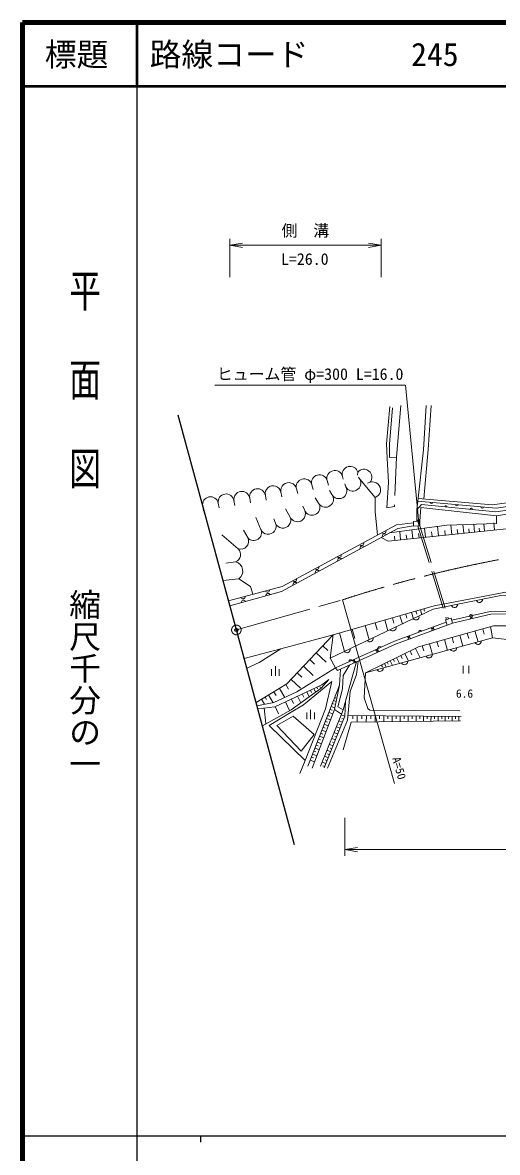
# Model space of a CAD drawing. Units: millimetres, scale not verified. Extents: x 40000 to 680000, y 20000 to 380000.
# Drawn here: x 40000 to 114731, y 202409 to 380000 of the extents above; entities that cross this region are included whole.
import ezdxf
from ezdxf.enums import TextEntityAlignment as Align

# ---------------------------------------------------------------- set-up
doc = ezdxf.new("R2010")
doc.units = ezdxf.units.MM
doc.header["$LTSCALE"] = 1000
doc.header["$PDMODE"] = 32
doc.header["$PDSIZE"] = 500
doc.linetypes.add('CHAIN', pattern=[18.5, 12, -1.5, 3.5, -1.5])
doc.linetypes.add('DASHED', pattern=[7.5, 6, -1.5])
for name, color, linetype, lineweight in [('M-BGD-RSTR', 5, 'Continuous', 25), ('M-BMK', 2, 'CHAIN', 13), ('M-STR-HTXT', 7, 'Continuous', 13), ('M-TTL', 2, 'Continuous', 140), ('M-TTL-BAND', 7, 'Continuous', 25), ('M-TTL-LINE', 7, 'Continuous', 50), ('M-WORK', 1, 'Continuous', 13)]:
    doc.layers.add(name, color=color, linetype=linetype, lineweight=lineweight)
doc.layers.add('M-OTRS', color=6, linetype='Continuous')
doc.layers.add('M-TTL-TXT', color=7, linetype='Continuous')
doc.styles.add('@ＭＳ ゴシック', font='')
doc.styles.add('ＭＳ ゴシック', font='')
doc.styles.get('@ＭＳ ゴシック').set_extended_font_data('@MS Gothic')
doc.styles.get('ＭＳ ゴシック').set_extended_font_data('MS Gothic')

# ---------------------------------------------------------------- blocks, each defined once
blk = doc.blocks.new('open_arrow')
at = {"color": 0, "linetype": 'Continuous', "lineweight": -2}
blk.add_lwpolyline([(7.5, 1.25), (0, 0), (7.5, -1.25)], dxfattribs=at)

msp = doc.modelspace()

# ---------------------------------------------------------------- linework, layer by layer
at = {"layer": 'M-BGD-RSTR'}
for p, q in [((73644, 284531), (64470, 318307)), ((82818, 250755), (73644, 284531))]:
    msp.add_line(p, q, dxfattribs=at)
at = {"layer": 'M-BMK'}
msp.add_line((73644, 284531), (90369, 289272), dxfattribs=at)
msp.add_circle((73644, 284531), 750, dxfattribs=at)
msp.add_arc((152298, 99102), 200000, 100.77938, 108.03767, dxfattribs=at)
at = {"layer": 'M-OTRS'}
msp.add_point((73644, 284531), dxfattribs=at)
at = {"layer": 'M-STR-HTXT'}
for p, q in [((72615, 340000), (72615, 346000)), ((72615, 345000), (96443, 345000)), ((96443, 340000), (96443, 346000)), ((90369, 289272), (98551, 260413)), ((90696, 255000), (90696, 249000)), ((90696, 250000), (166433, 250000))]:
    msp.add_line(p, q, dxfattribs=at)
msp.add_lwpolyline([(102407, 300870), (100255, 323003), (70255, 323003)], dxfattribs=at)
at = {"layer": 'M-TTL'}
for p, q in [((40000, 380000), (40000, 20000)), ((680000, 380000), (40000, 380000))]:
    msp.add_line(p, q, dxfattribs=at)
at = {"layer": 'M-TTL-BAND'}
for p, q in [((58000, 370000), (58000, 20000)), ((40000, 205000), (579000, 205000)), ((68000, 205000), (68000, 204000))]:
    msp.add_line(p, q, dxfattribs=at)
at = {"layer": 'M-TTL-LINE'}
for p, q in [((58000, 380000), (58000, 370000)), ((40000, 370000), (680000, 370000))]:
    msp.add_line(p, q, dxfattribs=at)
at = {"layer": 'M-WORK'}
for p, q in [((92759, 309321), (92712, 308870)), ((85522, 307349), (85720, 306626)), ((87935, 308007), (88132, 307283)), ((90347, 308664), (90462, 308241)), ((90877, 307014), (90692, 307512)), ((93072, 308211), (92891, 308542)), ((95477, 305375), (93072, 308211)), ((94706, 307753), (94290, 307618)), ((78213, 305684), (78339, 304945)), ((80662, 306188), (80813, 305454)), ((83110, 306692), (83307, 305969)), ((88682, 305817), (88323, 306476)), ((68345, 303971), (68488, 303235)), ((70799, 304450), (70921, 303710)), ((73265, 304856), (73387, 304116)), ((75749, 305263), (75875, 304523)), ((84397, 303300), (84090, 303984)), ((86678, 304323), (86068, 305278)), ((77509, 300332), (76733, 302182)), ((79813, 301304), (79521, 301995)), ((82116, 302277), (81400, 303589)), ((75481, 298955), (74750, 300208)), ((101406, 298895), (101263, 300260)), ((102519, 301609), (101532, 301590)), ((101532, 301590), (101546, 300854)), ((101546, 300854), (102533, 300872)), ((102533, 300872), (102519, 301609)), ((103397, 299104), (103248, 300527)), ((105472, 299322), (105317, 300804)), ((106509, 299431), (106432, 300172)), ((107547, 299540), (107391, 301022)), ((108490, 299639), (108419, 300312)), ((109432, 299738), (109291, 301084)), ((110289, 299827), (110225, 300440)), ((111146, 299917), (111018, 301142)), ((111925, 299999), (111867, 300556)), ((112704, 300081), (112588, 301194)), ((114273, 300245), (114156, 301366)), ((73941, 297280), (71362, 299461)), ((98579, 298599), (98510, 299253)), ((99495, 298695), (99358, 300004)), ((100450, 298795), (100379, 299477)), ((102401, 299000), (102327, 299711)), ((104435, 299213), (104357, 299954)), ((73528, 295229), (71964, 295041)), ((104795, 288311), (116592, 290594)), ((88901, 283788), (104795, 288311)), ((103146, 287842), (103255, 287461)), ((97020, 286099), (97503, 284401)), ((98209, 286437), (98450, 285588)), ((99397, 286775), (99767, 285475)), ((100308, 287034), (100493, 286384)), ((101218, 287293), (101501, 286298)), ((101915, 287492), (102057, 286994)), ((102612, 287690), (102829, 286927)), ((107432, 286382), (106549, 286104)), ((106549, 286104), (106802, 285303)), ((107684, 285581), (107432, 286382)), ((91889, 284639), (92301, 283191)), ((93916, 285216), (94547, 282998)), ((95468, 285657), (95783, 284549)), ((102326, 281888), (114100, 285195)), ((106802, 285303), (107684, 285581)), ((111198, 284379), (111685, 282644)), ((112413, 284721), (112656, 283853)), ((113627, 285062), (113971, 283271)), ((114100, 285195), (120292, 285195)), ((80668, 281584), (88901, 283788)), ((81588, 276054), (88901, 283788)), ((88901, 283788), (88390, 280077)), ((89862, 284062), (90686, 281167)), ((105217, 282700), (105455, 281854)), ((106401, 283032), (106880, 281326)), ((107595, 283368), (107835, 282515)), ((108789, 283703), (109273, 281982)), ((109994, 284041), (110235, 283181)), ((74865, 280037), (80668, 281584)), ((80668, 281584), (77218, 279426)), ((86214, 280947), (87783, 279464)), ((87252, 282045), (88037, 281303)), ((93992, 277791), (102326, 281888)), ((100165, 280825), (100746, 279644)), ((100992, 281232), (101283, 280641)), ((101820, 281638), (102556, 280140)), ((102908, 282051), (103134, 281247)), ((104033, 282367), (104508, 280676)), ((77218, 279426), (75277, 278520)), ((79795, 277327), (79795, 278827)), ((84201, 278818), (85722, 277380)), ((85208, 279882), (85968, 279164)), ((88390, 280077), (89252, 278579)), ((91468, 279003), (90475, 277370)), ((91507, 275801), (92557, 279504)), ((92830, 279630), (92555, 277521)), ((96485, 279016), (96624, 278735)), ((96934, 279237), (97211, 278674)), ((97383, 279458), (97521, 279176)), ((97831, 279678), (98193, 278943)), ((98346, 279931), (98527, 279564)), ((98860, 280184), (99318, 279252)), ((99513, 280505), (99742, 280039)), ((109324, 278896), (109324, 277696)), ((110224, 277696), (110224, 278896)), ((79195, 277327), (79195, 278377)), ((80395, 277327), (80395, 278377)), ((89252, 278579), (83183, 274813)), ((83226, 277786), (83963, 277089)), ((89252, 278579), (89574, 278132)), ((89889, 275869), (90038, 278345)), ((90475, 277370), (90334, 275259)), ((92555, 277521), (91546, 274867)), ((93758, 273882), (93992, 277791)), ((76744, 273120), (81588, 276054)), ((79690, 272446), (87096, 275909)), ((80420, 275346), (81282, 273923)), ((81416, 275950), (81847, 275238)), ((82250, 276754), (83724, 275361)), ((87013, 275398), (82280, 272000)), ((84227, 272742), (88667, 276432)), ((84917, 263133), (89889, 275869)), ((85847, 275325), (86115, 274754)), ((86300, 275537), (86434, 275251)), ((86753, 275749), (86941, 275347)), ((88180, 276722), (87013, 275398)), ((87096, 275909), (88180, 276722)), ((88667, 276432), (87682, 272147)), ((89091, 272022), (89889, 275869)), ((90444, 271975), (91507, 275801)), ((77599, 273638), (78082, 272841)), ((78157, 273975), (78398, 273577)), ((78714, 274313), (79452, 273095)), ((83183, 274813), (79555, 273114)), ((79567, 274830), (79936, 274221)), ((82324, 273678), (82647, 272987)), ((83291, 274130), (83782, 273079)), ((84026, 274474), (84272, 273948)), ((84762, 274818), (85124, 274043)), ((85305, 275072), (85486, 274684)), ((89117, 273891), (89324, 273811)), ((90334, 275259), (89631, 272445)), ((91546, 274867), (91140, 270364)), ((94336, 272177), (93758, 273882)), ((79555, 273114), (76880, 272618)), ((77005, 272157), (79690, 272446)), ((82280, 272000), (77740, 269452)), ((77999, 272264), (78270, 269749)), ((79754, 272476), (80289, 271330)), ((81357, 273226), (82003, 271845)), ((82272, 271600), (84227, 272742)), ((87682, 272147), (84461, 264001)), ((85330, 270490), (85330, 271990)), ((85597, 262828), (89091, 272022)), ((88389, 272028), (88698, 271908)), ((88571, 272494), (89143, 272271)), ((88753, 272960), (89039, 272848)), ((88935, 273426), (89349, 273264)), ((90204, 271319), (89091, 272022)), ((89631, 272445), (90444, 271975)), ((90444, 271975), (90204, 271319)), ((90801, 273259), (90718, 271005)), ((94641, 271927), (94336, 272177)), ((108831, 271810), (94641, 271927)), ((78801, 269489), (82272, 271600)), ((79993, 269538), (82585, 270983)), ((82585, 270983), (85879, 268099)), ((84730, 270490), (84730, 271540)), ((85930, 270490), (85930, 271540)), ((86902, 263124), (90204, 271319)), ((90718, 271005), (87481, 262843)), ((87662, 270165), (87979, 270041)), ((87844, 270631), (88470, 270387)), ((91140, 270364), (88012, 262811)), ((88026, 271097), (88339, 270975)), ((88208, 271563), (88825, 271321)), ((90331, 270031), (89774, 270252)), ((90700, 270961), (90148, 271180)), ((90516, 270496), (90240, 270605)), ((91703, 270035), (90460, 265696)), ((91204, 271072), (109012, 270950)), ((108918, 270223), (91703, 270035)), ((91968, 271067), (91964, 270559)), ((92679, 271062), (92672, 270046)), ((93390, 271057), (93387, 270549)), ((94102, 271052), (94095, 270061)), ((94795, 271047), (94792, 270552)), ((95489, 271043), (95482, 270076)), ((96165, 271038), (96162, 270555)), ((96842, 271033), (96835, 270091)), ((97501, 271029), (97498, 270558)), ((98161, 271024), (98154, 270106)), ((98804, 271020), (98801, 270561)), ((99447, 271016), (99441, 270120)), ((100074, 271011), (100071, 270563)), ((100701, 271007), (100695, 270133)), ((101313, 271003), (101310, 270566)), ((101925, 270999), (101919, 270147)), ((102521, 270994), (102518, 270569)), ((103117, 270990), (103112, 270160)), ((103699, 270986), (103696, 270571)), ((104280, 270982), (104275, 270172)), ((104848, 270979), (104845, 270573)), ((105415, 270975), (105409, 270185)), ((105968, 270971), (105965, 270576)), ((106521, 270967), (106515, 270197)), ((107060, 270963), (107057, 270578)), ((107599, 270960), (107594, 270208)), ((108125, 270956), (108122, 270580)), ((108651, 270952), (108646, 270220)), ((84461, 264001), (78801, 269489)), ((83843, 265500), (79993, 269538)), ((86935, 268302), (87260, 268175)), ((87116, 268768), (87759, 268517)), ((87298, 269234), (87620, 269108)), ((87480, 269699), (88114, 269452)), ((89594, 268172), (89027, 268397)), ((89963, 269101), (89401, 269324)), ((89779, 268637), (89497, 268748)), ((90147, 269566), (89869, 269677)), ((85879, 268099), (83843, 265500)), ((86207, 266438), (86540, 266307)), ((86389, 266905), (87048, 266648)), ((86571, 267371), (86901, 267242)), ((86753, 267836), (87404, 267582)), ((88857, 266313), (88279, 266542)), ((89226, 267242), (88653, 267469)), ((89041, 266778), (88755, 266891)), ((89410, 267707), (89126, 267820)), ((85655, 265023), (86331, 264759)), ((85839, 265497), (86177, 265365)), ((86024, 265970), (86692, 265709)), ((88120, 264454), (87532, 264687)), ((88488, 265383), (87906, 265614)), ((88304, 264918), (88013, 265034)), ((88673, 265848), (88384, 265962)), ((83633, 261953), (84461, 264001)), ((85280, 264065), (85965, 263797)), ((85467, 264544), (85810, 264410)), ((87751, 263524), (87158, 263759)), ((87567, 263059), (87270, 263177)), ((87935, 263989), (87642, 264105))]:
    msp.add_line(p, q, dxfattribs=at)
at = {"layer": 'M-WORK', "linetype": 'DASHED'}
for p, q in [((102221, 300866), (106742, 286167)), ((102533, 300872), (107029, 286255))]:
    msp.add_line(p, q, dxfattribs=at)
at = {"layer": 'M-WORK'}
for points in [[(98212, 319469), (97720, 313723), (97738, 311628), (98843, 311680), (99546, 319813)], [(102193, 304798), (103121, 312841), (103496, 319807)], [(104317, 319831), (103848, 312888), (103141, 305133)], [(97381, 311542), (97271, 313809), (97819, 319641)], [(102241, 305210), (113910, 304210), (123526, 305500), (142259, 305899)], [(95477, 305375), (95511, 303117), (95864, 299460)], [(102193, 304798), (102072, 303424), (102026, 301600)], [(234539, 284305), (144767, 300109), (141515, 304503), (131445, 304722), (123549, 304417), (114480, 303073), (102760, 304253), (102072, 303424)], [(102193, 304798), (114530, 303673), (123513, 304963), (131417, 305244), (141808, 305033), (144833, 300858), (234593, 284845)], [(102519, 301609), (102684, 303770), (114564, 302482), (123304, 303903), (136063, 304302), (141904, 303950)], [(97769, 299791), (106785, 301001), (114571, 301259), (114564, 302482)], [(72398, 289120), (80830, 291376), (98843, 301062), (101537, 301372)], [(101545, 300916), (99032, 300475), (80769, 290580), (72615, 288321)], [(96443, 299073), (97543, 298490), (123213, 301183), (136313, 301283), (144428, 300556)], [(71529, 292319), (74030, 292570), (75882, 291350), (76214, 290141)], [(88390, 280077), (104641, 287787), (115266, 289933), (120227, 290109), (142216, 287570)], [(107536, 286050), (113608, 287430), (170050, 287707), (229087, 277092)], [(228976, 276575), (170073, 287253), (113684, 286995), (107684, 285581)], [(89252, 278579), (98507, 282791), (106663, 285743)], [(106802, 285303), (98682, 282322), (89574, 278132)], [(93992, 277791), (113971, 283271), (122661, 282321)]]:
    msp.add_lwpolyline(points, dxfattribs=at)
at = {"layer": 'M-WORK', "linetype": 'DASHED'}
msp.add_lwpolyline([(98843, 311680), (98514, 303911), (97318, 303724), (97576, 307687), (97381, 311542)], dxfattribs=at)
at = {"layer": 'M-WORK'}
for centre, radius, start, end in [((89141, 308335), 1250, 15.2386, 195.2386), ((91553, 308992), 1250, 15.2386, 195.2386), ((93732, 308537), 1250, 321.15523, 141.15523), ((81886, 306440), 1250, 11.63497, 191.63497), ((84316, 307021), 1250, 15.2386, 195.2386), ((86728, 307678), 1250, 15.2386, 195.2386), ((91974, 307613), 1250, 208.61046, 28.61046), ((95092, 306564), 1250, 287.97681, 107.97681), ((69572, 304211), 1250, 11.0356, 191.0356), ((72032, 304653), 1250, 9.35438, 189.35438), ((74515, 305059), 1250, 9.35438, 189.35438), ((76981, 305473), 1250, 9.70242, 189.70242), ((79437, 305936), 1250, 11.63497, 191.63497), ((87680, 305070), 1250, 216.70922, 36.70922), ((89779, 306416), 1250, 208.61046, 28.61046), ((85537, 303811), 1250, 204.15261, 24.15261), ((104378, 304599), 200, 174.78593, 354.78593), ((106630, 303863), 200, 354.24778, 174.24778), ((108362, 304236), 200, 174.78593, 354.78593), ((112345, 303872), 200, 174.78593, 354.78593), ((80964, 301791), 1250, 202.89379, 22.89379), ((83256, 302788), 1250, 204.15261, 24.15261), ((110610, 303462), 200, 354.24778, 174.24778), ((76358, 299846), 1250, 225.427, 22.89379), ((78661, 300818), 1250, 202.89379, 22.89379), ((96857, 300056), 354, 217.06702, 19.47219), ((74329, 298469), 1250, 251.92468, 22.8932), ((96960, 299291), 354, 37.24666, 199.65184), ((73064, 296390), 1250, 291.78629, 45.427), ((93334, 298161), 354, 217.06702, 19.47219), ((93443, 297386), 354, 37.24666, 199.65184), ((73149, 293781), 1498, 306.03821, 75.32359), ((89811, 296267), 354, 217.06702, 19.47219), ((89926, 295480), 354, 37.24666, 199.65184), ((86288, 294372), 354, 217.06702, 19.47219), ((86409, 293575), 354, 37.24666, 199.65184), ((82765, 292478), 354, 217.06702, 19.47219), ((82892, 291669), 354, 37.24666, 199.65184), ((74668, 289783), 354, 203.7744, 6.17958), ((78532, 290817), 354, 203.7744, 6.17958), ((78634, 289932), 354, 24.28218, 186.68735), ((74779, 288864), 354, 24.28218, 186.68735), ((107971, 288574), 512, 204.09973, 358.73896), ((111892, 289366), 512, 204.09973, 358.73896), ((101888, 286606), 512, 218.05955, 12.69879), ((110585, 286685), 256, 25.48754, 180.12677), ((110572, 286740), 200, 192.80715, 12.80715), ((110684, 286288), 200, 13.2671, 193.2671), ((98274, 284891), 512, 218.05955, 12.69879), ((102604, 284214), 256, 32.57406, 187.21329), ((104466, 284947), 200, 199.89368, 19.89368), ((104619, 284502), 200, 20.15665, 200.15665), ((94660, 283177), 512, 218.05955, 12.69879), ((100704, 283586), 200, 199.89368, 19.89368), ((100864, 283123), 200, 20.15665, 200.15665), ((111667, 282756), 512, 208.01989, 2.65912), ((91046, 281462), 512, 218.05955, 12.69879), ((95700, 281514), 200, 204.47191, 24.47191), ((95945, 281063), 200, 24.70649, 204.70649), ((96179, 281670), 256, 37.15229, 191.79152), ((103952, 280640), 512, 208.01989, 2.65912), ((107809, 281698), 512, 208.01989, 2.65912), ((91628, 279598), 256, 37.15229, 191.79152), ((92060, 279857), 200, 204.47191, 24.47191), ((92311, 279391), 200, 24.70649, 204.70649), ((100094, 279581), 512, 208.01989, 2.65912), ((96237, 278523), 512, 208.01989, 2.65912)]:
    msp.add_arc(centre, radius, start, end, dxfattribs=at)

# ---------------------------------------------------------------- block references
at = {"layer": 'M-STR-HTXT', "xscale": 267, "yscale": 267}
for p in [(72615, 345000), (90696, 250000)]:
    msp.add_blockref('open_arrow', p, dxfattribs=at)
at = {"layer": 'M-STR-HTXT'}
for p, xscale, yscale, rotation in [((96443, 345000), 267, 267, 180), ((102407, 300870), 133, 133, 95.6)]:
    msp.add_blockref('open_arrow', p, dxfattribs=dict(at, xscale=xscale, yscale=yscale, rotation=rotation))

# ---------------------------------------------------------------- texts
at = {"layer": 'M-STR-HTXT', "style": 'ＭＳ ゴシック'}
for s, p in [('側\u3000溝', (84496, 347308)), ('ヒューム管 φ=300 L=16.0', (85255, 324753))]:
    msp.add_text(s, height=1833, dxfattribs=at).set_placement(p, align=Align.MIDDLE_CENTER)
msp.add_text('L=26.0', height=1833, dxfattribs=at).set_placement((84417, 341371), align=Align.BOTTOM_CENTER)
msp.add_text('A=50', height=1320, rotation=285.828, dxfattribs=at).set_placement((99268, 262805), align=Align.MIDDLE_CENTER)
at = {"layer": 'M-TTL-BAND', "style": '@ＭＳ ゴシック', "width": 1.4}
msp.add_text('平  面  図', height=3666, rotation=270, dxfattribs=at).set_placement((49777, 306475), align=Align.MIDDLE_RIGHT)
at = {"layer": 'M-TTL-BAND', "style": '@ＭＳ ゴシック'}
msp.add_text('縮尺千分の一', height=3666, rotation=270, dxfattribs=at).set_placement((49777, 261030), align=Align.MIDDLE_RIGHT)
at = {"layer": 'M-TTL-TXT', "style": 'ＭＳ ゴシック'}
msp.add_text('標題', height=3666, dxfattribs=at).set_placement((48500, 375000), align=Align.MIDDLE_CENTER)
for s, p in [('路線コード', (60000, 375000)), ('245', (101142, 375000))]:
    msp.add_text(s, height=3666, dxfattribs=at).set_placement(p, align=Align.MIDDLE_LEFT)
at = {"layer": 'M-WORK', "style": 'ＭＳ ゴシック'}
msp.add_text('6.6', height=1320, dxfattribs=at).set_placement((109555, 274541), align=Align.MIDDLE_CENTER)

doc.saveas('drawing.dxf')
